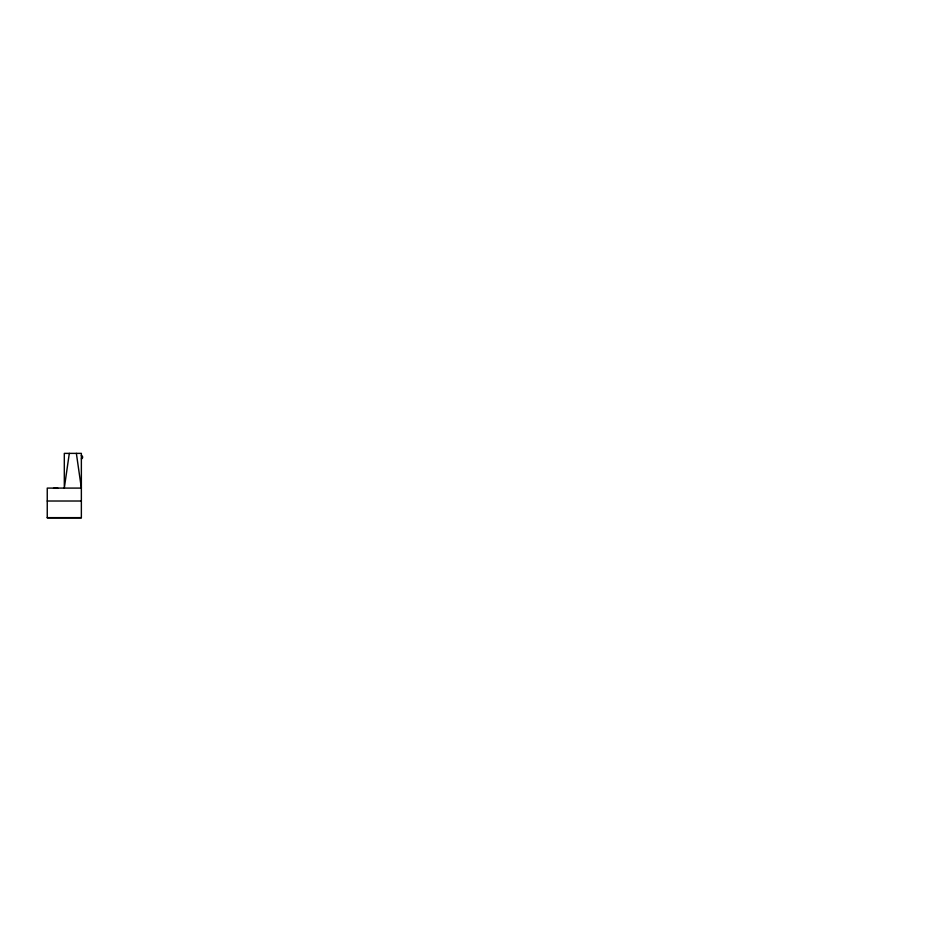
<?xml version="1.0" encoding="UTF-8"?>
<svg xmlns="http://www.w3.org/2000/svg" width="945" height="945" viewBox="0 0 945 945"><rect width="100%" height="100%" fill="white"/><g stroke="black" fill="none" stroke-linecap="round" stroke-linejoin="round"><path stroke-width="1.42" d="M69.304 453.376L64.307 488.092L64.307 453.376L81.364 453.376L81.364 517.86L47.25 517.86L47.25 488.092L81.364 488.092L76.368 453.376M53.534 488.305L58.011 488.305M47.25 501.015L81.364 501.015M47.25 517.647L81.364 517.647M81.364 455.502A1.772 1.772 0 0 1 81.364 458.916"/></g></svg>
